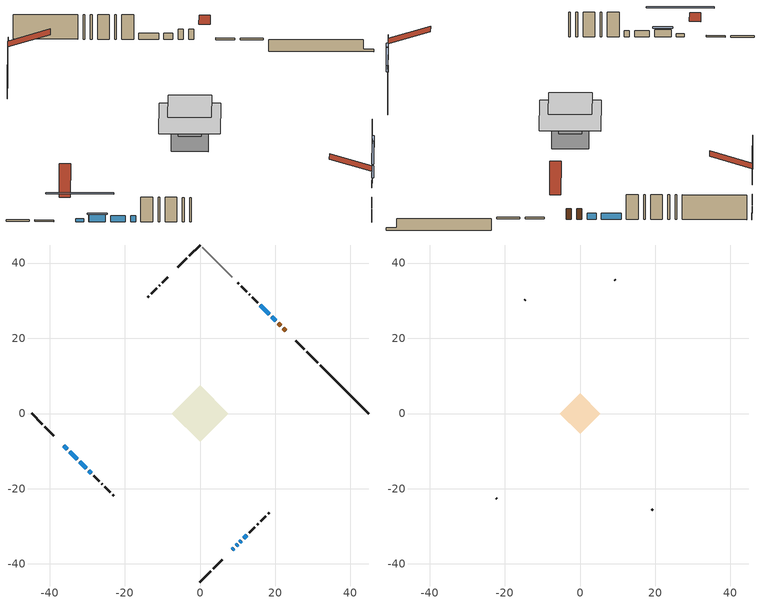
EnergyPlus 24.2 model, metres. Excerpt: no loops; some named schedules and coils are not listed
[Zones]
conditioned space
 floor othersidecoefficients (Floor1 construction): -2.81,0 0,2.81 2.81,0 0,-2.81 z1.22
 floor adiabatic (AdiabaticFloorConstruction): -7.55,0 0,7.55 7.55,0 0,-7.55 z3.66
 floor foundation (Slab1 construction): -4.54,0 0,4.54 4.54,0 0,-4.54 z-1.1
 wall outside (RimJoist1 construction): 0,-44.81 2.86,-41.95 / -44.81,0 -41.95,-2.86 / 0,44.81 -2.86,41.95 / 31.31,13.5 28.45,16.36 z1.22:1.52
 wall outside (RimJoist2 construction): 3.52,-41.29 5.86,-38.95 / -41.29,-3.52 -38.95,-5.86 / -3.52,41.29 -5.86,38.95 / 27.79,17.02 25.45,19.36 z1.22:1.52
 wall outside (AdiabaticWallConstruction 1): 22.76,22.05 22.14,22.67 / 21.48,23.33 20.86,23.95 z1.22:3.25
 wall outside (AdiabaticWallConstruction): 8.55,-36.26 8.92,-35.89 z1.22:2.39; 9.58,-35.23 9.98,-34.83 / 20.21,24.6 19.11,25.7 / -31.97,-12.84 -30.19,-14.62 / -29.53,-15.28 -28.93,-15.88 / 18.46,26.35 16.05,28.76 z1.22:2.44; -36.26,-8.55 -35.29,-9.52 z1.22:1.83; -34.64,-10.17 -32.62,-12.19 z1.22:2.64; 10.63,-34.18 11.01,-33.8 / 11.67,-33.14 12.46,-32.35 z1.22:2.69
 wall outside (Wall1 construction): 13.11,-31.7 14.58,-30.23 / -28.28,-16.53 -26.81,-18 / -8.55,36.26 -10.01,34.8 / 15.39,29.42 13.93,30.89 z1.22:6.1
 wall outside (Wall2 construction): 15.24,-29.57 15.44,-29.37 / -26.16,-18.65 -25.95,-18.86 / -10.67,34.14 -10.88,33.93 / 13.27,31.54 13.06,31.75 z1.22:6.1
 wall outside (Wall3 construction): 16.1,-28.71 17.53,-27.28 / -25.29,-19.52 -23.86,-20.95 / -11.53,33.28 -12.96,31.85 / 12.4,32.41 10.98,33.83 z1.22:6.1
 wall outside (Wall4 construction): 18.19,-26.63 18.42,-26.39 / -23.21,-21.6 -22.97,-21.84 / -13.62,31.19 -13.86,30.95 / 10.32,34.49 10.08,34.73 z1.22:6.1
 wall foundation (FoundationWall1 construction): 31.96,12.85,-1.1 31.96,12.85,1.22 43.53,1.28,1.22 43.53,1.28,-0.6 44.81,0,-0.6 44.81,0,-1.1
 wall adiabatic (Wall6 construction): 8.55,36.26 0.66,44.15 z1.22:6.1
 window (WindowConstruction): 8.55,-36.26 8.92,-35.89 z1.22:2.39
 window (WindowConstruction 8): 9.58,-35.23 9.97,-34.84 z1.22:2.44
 window (WindowConstruction 9): -36.26,-8.55 -35.29,-9.52 z1.22:1.83
 window (WindowConstruction 1): -34.64,-10.17 -32.62,-12.19 z1.22:2.64
 window (WindowConstruction 2): 20.2,24.61 19.11,25.7 z1.22:2.44
 window (WindowConstruction 3): 10.63,-34.18 11.01,-33.8 z1.22:2.69
 window (WindowConstruction 4): 11.67,-33.14 12.46,-32.35 z1.22:2.69
 window (WindowConstruction 5): -31.97,-12.84 -30.19,-14.62 z1.22:2.44
 window (WindowConstruction 6): -29.53,-15.28 -28.93,-15.88 z1.22:2.44
 window (WindowConstruction 7): 18.46,26.35 16.05,28.76 z1.22:2.44
 door (Door): 22.76,22.05 22.14,22.67 z1.22:3.25
 door (Door 1): 21.48,23.33 20.86,23.95 z1.22:3.25
 ceiling adiabatic (AdiabaticFloorConstruction): 0,-7.55 7.55,0 0,7.55 -7.55,0 z3.66
attic - vented
 floor to conditioned space (Floor2 construction Reversed): -5.34,0 0,5.34 5.34,0 0,-5.34 z6.1
 wall outside (Wall5 construction): 19.08,-25.73 19.29,-25.52 / -22.31,-22.5 -22.1,-22.71 / -14.51,30.3 -14.73,30.08 / 9.42,35.39 9.21,35.6 z1.22:6.1
 roof outside (Roof1 construction): 7.89,-36.92,6.1 2.69,-31.72,8.55 1.32,-33.09,8.55 6.52,-38.29,6.1; -36.92,-7.89,6.1 -31.72,-2.69,8.55 -33.09,-1.32,8.55 -38.29,-6.52,6.1; -7.89,36.92,6.1 -2.69,31.72,8.55 -1.32,33.09,8.55 -6.52,38.29,6.1; 23.42,21.39,6.1 18.22,16.19,8.55 19.59,14.82,8.55 24.79,20.02,6.1
shading: 10.22,-34.59 7.25,-37.56 7.46,-37.77 10.43,-34.8 z4.22; -31.63,-13.18 -39.93,-4.88 -40.25,-5.21 -31.96,-13.5 z7.01; -32.41,-12.4 -34.85,-9.96 -35.17,-10.29 -32.74,-12.72 z2.94; 13.6,-31.21 8.04,-36.77 8.25,-36.98 13.81,-31.42 z6.35; 15.05,-29.76 9.08,-35.73 9.29,-35.94 15.26,-29.98 z6.35
[Building]
Building 1: Terrain=Suburbs
[Site:Location]
Montreal Intl AP_QC: Latitude {deg}=45.47; Longitude {deg}=-73.74; Time Zone {hr}=-5; Elevation {m}=36; Keep Site Location Information=Yes
[Site:GroundTemperature:Shallow]
2.07863, -0.316383, -0.508184, 0.628371, 5.19101, 9.73239, 13.6695, 16.1636, 16.3755, 14.347, 10.5102, 6.10817
[Site:WaterMainsTemperature]
Calculation Method=Schedule; Temperature Schedule=mains temperature schedule
[Material] Roughness=Rough; Thermal Absorptance=0.9
Name | Thickness {m} | Conductivity {W/m-K} | Density {kg/m3} | Specific Heat {J/kg-K} | Solar Absorptance | Visible Absorptance
asphalt or fiberglass shingles | 0.00635 | 0.162714 | 1121.4 | 1465.45 | 0.4 | 0.4
ceiling loosefill ins | 0.169333 | 0.0480833 | 16.02 | 1046.75 | 0.7 | 0.7
ceiling stud and cavity | 0.1397 | 0.515167 | 65.682 | 1177.47 | 0.7 | 0.7
concrete 4.0 in. | 0.1016 | 1.803125 | 2242.8 | 837.4 | 0.7 | 0.7
concrete 8.0 in. | 0.2032 | 1.803125 | 2242.8 | 837.4 | 0.7 | 0.7
door material | 0.04445 | 0.053851 | 512.64 | 1214.23 | 0.7 | 0.7
door material 1 | 0.04445 | 0.20624 | 512.64 | 1214.23 | 0.7 | 0.7
exterior vertical ins | 0.0454343 | 0.029427 | 32.04 | 1214.23 | 0.7 | 0.7
floor covering | 0.0127 | 0.0433444 | 54.468 | 1339.84 | 0.6 | 0.6
floor rigid ins; rim joist rigid ins; wall rigid ins | 0.051816 | 0.029427 | 32.04 | 1214.23 | 0.7 | 0.7
floor rigid ins 1; wall rigid ins 2 | 0.512978 | 0.029427 | 32.04 | 1214.23 | 0.7 | 0.7
floor stud and cavity | 0.1397 | 0.104819 | 92.3553 | 1139.71 | 0.7 | 0.7
floor stud and cavity 1 | 0.1397 | 1.75129 | 37.0049 | 1207.88 | 0.7 | 0.7
furniture material conditioned space 1 | 0.1524 | 0.115458 | 640.8 | 1214.23 | 0.6 | 0.6
gypsum board | 0.0127 | 0.160291 | 801 | 837.4 | 0.6 | 0.6
gypsum board 1 | 0.0127 | 0.160291 | 801 | 837.4 | 0.7 | 0.7
osb sheathing 0.5 in. | 0.0127 | 0.115458 | 512.64 | 1214.23 | 0.7 | 0.7
osb sheathing 0.75 in. | 0.01905 | 0.115458 | 512.64 | 1214.23 | 0.7 | 0.7
osb sheathing 2.0 in. | 0.0508 | 0.115458 | 512.64 | 1214.23 | 0.7 | 0.7
rim joist stud and cavity | 0.0508 | 0.0452492 | 125.044 | 1163.47 | 0.6 | 0.6
rim joist stud and cavity 1 | 0.0508 | 0.0346513 | 125.044 | 1163.47 | 0.6 | 0.6
wall rigid ins 1 | 0.051816 | 0.029427 | 32.04 | 1214.23 | 0.4 | 0.4
wall stud and cavity | 0.1397 | 0.224124 | 139.0536 | 1170.24 | 0.7 | 0.7
wall stud and cavity 1 | 0.1397 | 0.483795 | 139.0536 | 1170.24 | 0.7 | 0.7
wall stud and cavity 2 | 0.1397 | 0.223492 | 139.0536 | 1170.24 | 0.7 | 0.7
wall stud and cavity 3 | 0.1397 | 0.289564 | 139.0536 | 1170.24 | 0.7 | 0.7
wall stud and cavity 4 | 0.0889 | 6.1454 | 50.32683 | 1063.81 | 0.6 | 0.6
wall stud and cavity 5 | 0.1397 | 0.177277 | 139.0536 | 1170.24 | 0.7 | 0.7
wall stud and cavity 6 | 0.0889 | 0.380278 | 52.3479 | 1209.89 | 0.7 | 0.7
wall stud and cavity 7 | 0.0889 | 0.391764 | 83.0341 | 1211.67 | 0.7 | 0.7
wood siding | 0.0254 | 0.102417 | 544.68 | 1172.36 | 0.4 | 0.4
wood siding 1 | 0.00254 | 0.102417 | 544.68 | 1172.36 | 0.4 | 0.4
wood siding 2; wood siding 3; wood siding 4 | 0.0254 | 0.102417 | 544.68 | 1172.36 | 0.7 | 0.7
[WindowMaterial:SimpleGlazingSystem]
Name | U-Factor {W/m2-K} | Solar Heat Gain Coefficient
WindowMaterial | 5.243633 | 0.62
WindowMaterial 1 | 1.69999 | 0.41
WindowMaterial 2 | 2.78847 | 0.62
WindowMaterial 3 | 2.99742 | 0.52
WindowMaterial 4 | 2.93155 | 0.61
WindowMaterial 5 | 4.33288 | 0.68
WindowMaterial 6 | 4.755325 | 0.65
WindowMaterial 7 | 2.89067 | 0.66
WindowMaterial 8 | 3.02467 | 0.48
WindowMaterial 9 | 4.94043 | 0.64
[Construction]
AdiabaticFloorConstruction: floor stud and cavity 1, floor rigid ins 1, osb sheathing 0.75 in., floor covering
AdiabaticWallConstruction: wood siding 3, wall rigid ins 2, wall stud and cavity 6, gypsum board
AdiabaticWallConstruction 1: wood siding 4, wall rigid ins 2, wall stud and cavity 6, gypsum board
Door: door material
Door 1: door material 1
Floor1 construction: floor stud and cavity, floor rigid ins, osb sheathing 0.75 in., floor covering
Floor2 construction Reversed: gypsum board, ceiling stud and cavity, ceiling loosefill ins
FoundationWall1 construction: concrete 8.0 in., gypsum board 1
furniture construction conditioned space 1: furniture material conditioned space 1
PartitionWallConstruction: gypsum board, wall stud and cavity 7, gypsum board
RimJoist1 construction: wood siding 2, osb sheathing 2.0 in., rim joist stud and cavity
RimJoist2 construction: wood siding 2, rim joist rigid ins, osb sheathing 2.0 in., rim joist stud and cavity 1
Roof1 construction: asphalt or fiberglass shingles
Slab1 construction: concrete 4.0 in.
Wall1 construction: wood siding, wall rigid ins, osb sheathing 0.5 in., wall stud and cavity, gypsum board
Wall2 construction: wood siding, wall rigid ins, osb sheathing 0.5 in., wall stud and cavity 1, gypsum board
Wall3 construction: wood siding, wall rigid ins, osb sheathing 0.5 in., wall stud and cavity 2, gypsum board
Wall4 construction: wood siding, wall rigid ins, osb sheathing 0.5 in., wall stud and cavity 3, gypsum board
Wall5 construction: wood siding 1, wall stud and cavity 4
Wall6 construction: wall rigid ins 1, osb sheathing 0.5 in., wall stud and cavity 5, gypsum board
WindowConstruction: WindowMaterial
WindowConstruction 1: WindowMaterial 1
WindowConstruction 2: WindowMaterial 2
WindowConstruction 3: WindowMaterial 3
WindowConstruction 4: WindowMaterial 4
WindowConstruction 5: WindowMaterial 5
WindowConstruction 6: WindowMaterial 6
WindowConstruction 7: WindowMaterial 7
WindowConstruction 8: WindowMaterial 8
WindowConstruction 9: WindowMaterial 9
[Zone] Multiplier=1; Part of Total Floor Area=Yes
Name | Volume {m3}
attic - vented | 22.7108
conditioned space | 419.3
[Space]
Name | Zone | Volume {m3}
attic - vented 1 | attic - vented | 22.7108
conditioned space 1 | conditioned space | 419.3
[ZoneInfiltration:EffectiveLeakageArea]
infil attic - vented 1: Zone or Space=attic - vented 1; Schedule=Always On Discrete; Effective Air Leakage Area {cm2}=2282; Stack Coefficient=0.00050965; Wind Coefficient=1.5253e-05
[ZoneMixing]
whole house fan mix: Zone or Space=attic - vented; Schedule=Always On Continuous; Design Flow Rate Calculation Method=Flow/Zone; Design Flow Rate {m3/s}=0; Source Zone or Space=conditioned space
[SurfaceProperty:OtherSideCoefficients]
other non-freezing space: Combined Convective/Radiative Film Coefficient {W/m2-K}=8.35; Constant Temperature Coefficient=1; External Dry-Bulb Temperature Coefficient=0; Ground Temperature Coefficient=0; Wind Speed Coefficient=0; Zone Air Temperature Coefficient=0; Constant Temperature Schedule=other non-freezing space; Previous Other Side Temperature Coefficient=0
[SurfaceProperty:ExposedFoundationPerimeter]
Slab1: Exposed Perimeter Calculation Method=TotalExposedPerimeter; Total Exposed Perimeter {m}=18.166
[InternalMass] Zone or ZoneList=conditioned space; Space or SpaceList=conditioned space 1
Name | Construction | Surface Area {m2}
furniture mass conditioned space 1 | furniture construction conditioned space 1 | 68.456
partition wall mass | PartitionWallConstruction | 171.14
[Lights]
interior lighting: Zone or ZoneList or Space or SpaceList=conditioned space 1; Schedule=interior lighting schedule; Design Level Calculation Method=LightingLevel; Lighting Level {W}=343.2; Return Air Fraction=0; Fraction Radiant=0.6; Fraction Visible=0.2; Fraction Replaceable=1
[People]
occupants: Zone or ZoneList or Space or SpaceList=conditioned space 1; Number of People Schedule=occupants schedule; Number of People Calculation Method=People; Number of People=3; Fraction Radiant=0.314171; Sensible Heat Fraction=0.56303; Activity Level Schedule=occupants activity schedule; Carbon Dioxide Generation Rate {m3/s-W}=0; Enable ASHRAE 55 Comfort Warnings=No; Mean Radiant Temperature Calculation Type=EnclosureAveraged
[ElectricEquipment] Zone or ZoneList or Space or SpaceList=conditioned space 1; Design Level Calculation Method=EquipmentLevel
Name | Schedule | Design Level {W} | Fraction Latent | Fraction Radiant | Fraction Lost
clothes dryer | clothes dryer schedule | 140.772 | 0.015 | 0.081 | 0.85
clothes washer | clothes washer schedule | 32.1985 | 0.03 | 0.162 | 0.7
cooking range | cooking range schedule | 208.969 | 0.08 | 0.432 | 0.2
dishwasher | dishwasher schedule | 66.8632 | 0.3 | 0.18 | 0.4
fridge | fridge schedule | 72.9452 | 0 | 0.6 | 0
mech vent bath fan 0 | mech vent bath fan 0 schedule | 50.2 | 0 | 0 | 1
mech vent bath fan 1 | mech vent bath fan 1 schedule | 50.2 | 0 | 0 | 1
mech vent house fan | mech vent house fan schedule | 0 | 0 | 0 | 1
mech vent house fan cfis | mech vent house fan cfis schedule | 0 | 0 | 0 | 0
mech vent range fan 0 | mech vent range fan 0 schedule | 57 | 0 | 0 | 1
misc plug loads | misc plug loads schedule | 494.7 | 0.045 | 0.513 | 0.1
whole house fan | Always On Discrete | 0 | 0 | 0 | 1
[OtherEquipment] Zone or ZoneList or Space or SpaceList=conditioned space 1; Design Level Calculation Method=EquipmentLevel
Name | Fuel Type | Schedule | Design Level {W} | Fraction Latent | Fraction Radiant | Fraction Lost
clothes dryer 1 | Electricity | clothes dryer schedule | 0 | 0.015 | 0.081 | 0.85
cooking range 1 | Electricity | cooking range schedule | 0 | 0.08 | 0.432 | 0.2
general water use latent | None | general water use schedule | 59.3978 | 1 | 0 | 0
general water use sensible | None | general water use schedule | -58.539 | 0 | 0.6 | 0
mech vent house fan latent load | None | Always On Discrete | 0 | 1 | 0 | 0
mech vent house fan sensible load | None | Always On Discrete | 0 | 0 | 0 | 0
water heater energy adjustment1 | Electricity | Always On Discrete | 0.01 | 0 | 0 | 1
[ZoneInfiltration:DesignFlowRate] Zone or ZoneList or Space or SpaceList=conditioned space 1; Schedule=Always On Discrete; Design Flow Rate Calculation Method=Flow/Zone; Design Flow Rate {m3/s}=0
infil flow; natural vent flow; whole house fan flow
[ZoneControl:Thermostat]
conditioned space Thermostat: Zone or ZoneList=conditioned space; Control Type Schedule=conditioned space Thermostat Schedule; Control 1=conditioned space temperature setpoint; Temperature Difference Between Cutout And Setpoint {deltaC}=0
[ThermostatSetpoint:DualSetpoint]
conditioned space temperature setpoint: Heating Setpoint Temperature Schedule=heating setpoint; Cooling Setpoint Temperature Schedule=cooling setpoint
[AirLoopHVAC:UnitarySystem]
unit heater unitary system: Control Type=Load; Controlling Zone or Thermostat Location=conditioned space; Dehumidification Control Type=None; Availability Schedule=Always On Discrete; Supply Fan=unit heater supply fan; Fan Placement=BlowThrough; Supply Air Fan Operating Mode Schedule=unit heater auto fan schedule; Heating Coil=unit heater htg coil; DX Heating Coil Sizing Ratio=1; Use DOAS DX Cooling Coil=No; Minimum Supply Air Temperature {C}=2; Latent Load Control=SensibleOnlyLoadControl; Cooling Supply Air Flow Rate Method=None; Heating Supply Air Flow Rate Method=SupplyAirFlowRate; Heating Supply Air Flow Rate {m3/s}=0.00141584; No Load Supply Air Flow Rate Method=SupplyAirFlowRate; No Load Supply Air Flow Rate {m3/s}=0; No Load Supply Air Flow Rate Control Set To Low Speed=Yes; Maximum Supply Air Temperature {C}=48.8889; Maximum Outdoor Dry-Bulb Temperature for Supplemental Heater Operation {C}=21; Ancillary On-Cycle Electric Power {W}=0; Ancillary Off-Cycle Electric Power {W}=0
[Zone equipment]
conditioned space: electric baseboard, unit heater unitary system, electric baseboard 1
[Foundation:Kiva]
Foundation Kiva 1: Initial Indoor Air Temperature {C}=18; Wall Height Above Grade {m}=1.21999; Wall Depth Below Slab {m}=0.2032; Custom Block Material Name 1=exterior vertical ins; Custom Block Depth 1 {m}=2.31999; Custom Block X Position 1 {m}=0.2159; Custom Block Z Position 1 {m}=0
[Foundation:Kiva:Settings]
Soil Conductivity {W/m-K}=0.849921; Soil Density {kg/m3}=1842.3; Soil Specific Heat {J/kg-K}=418.7; Ground Solar Absorptivity=0.9; Ground Thermal Absorptivity=0.9; Ground Surface Roughness {m}=0.03; Far-Field Width {m}=40; Deep-Ground Boundary Condition=ZeroFlux; Deep-Ground Depth {m}=40; Minimum Cell Dimension {m}=0.2; Maximum Cell Growth Coefficient=3; Simulation Timestep=Timestep
[Exterior:Lights]
exterior lighting: Schedule=exterior lighting schedule; Design Level {W}=75.6
[EnergyManagementSystem:Sensor] Output:Variable or Output:Meter Index Key=conditioned space
Name | Output:Variable or Output:Meter
conditioned_space_clg_unmet_s | Zone Cooling Setpoint Not Met Time
conditioned_space_htg_unmet_s | Zone Heating Setpoint Not Met Time
fridge_tin_s; tin_s; tin_s_1 | Zone Mean Air Temperature
tout_s | Zone Outdoor Air Drybulb Temperature
win_s | Zone Air Humidity Ratio
[Schedule:Constant]
Name | Hourly Value
Always On Continuous; mech vent house fan schedule; mech vent house fan cfis schedule; Always On Discrete | 1
other non-freezing space; fridge schedule; unit heater auto fan schedule | 0
occupants activity schedule | 117.228
[Schedule:Week:Daily]
interior lighting schedule Week Rule - Jan1-Jan27: interior lighting schedule day, interior lighting schedule day, interior lighting schedule day, interior lighting schedule day, interior lighting schedule day, interior lighting schedule day, interior lighting schedule day, interior lighting schedule default day, interior lighting schedule default day, interior lighting schedule default day, interior lighting schedule default day, interior lighting schedule default day
interior lighting schedule Week Rule - Jan28-Feb3: interior lighting schedule day, interior lighting schedule day, interior lighting schedule day, interior lighting schedule day, interior lighting schedule day 1, interior lighting schedule day 1, interior lighting schedule day 1, interior lighting schedule default day, interior lighting schedule default day, interior lighting schedule default day, interior lighting schedule default day, interior lighting schedule default day
interior lighting schedule Week Rule - Feb4-Feb24: interior lighting schedule day 1, interior lighting schedule day 1, interior lighting schedule day 1, interior lighting schedule day 1, interior lighting schedule day 1, interior lighting schedule day 1, interior lighting schedule day 1, interior lighting schedule default day, interior lighting schedule default day, interior lighting schedule default day, interior lighting schedule default day, interior lighting schedule default day
interior lighting schedule Week Rule - Feb25-Mar3: interior lighting schedule day 1, interior lighting schedule day 1, interior lighting schedule day 1, interior lighting schedule day 1, interior lighting schedule day 2, interior lighting schedule day 2, interior lighting schedule day 2, interior lighting schedule default day, interior lighting schedule default day, interior lighting schedule default day, interior lighting schedule default day, interior lighting schedule default day
interior lighting schedule Week Rule - Mar4-Mar31: interior lighting schedule day 2, interior lighting schedule day 2, interior lighting schedule day 2, interior lighting schedule day 2, interior lighting schedule day 2, interior lighting schedule day 2, interior lighting schedule day 2, interior lighting schedule default day, interior lighting schedule default day, interior lighting schedule default day, interior lighting schedule default day, interior lighting schedule default day
interior lighting schedule Week Rule - Apr1-Apr28: interior lighting schedule day 3, interior lighting schedule day 3, interior lighting schedule day 3, interior lighting schedule day 3, interior lighting schedule day 3, interior lighting schedule day 3, interior lighting schedule day 3, interior lighting schedule default day, interior lighting schedule default day, interior lighting schedule default day, interior lighting schedule default day, interior lighting schedule default day
interior lighting schedule Week Rule - Apr29-May5: interior lighting schedule day 3, interior lighting schedule day 3, interior lighting schedule day 4, interior lighting schedule day 4, interior lighting schedule day 4, interior lighting schedule day 4, interior lighting schedule day 4, interior lighting schedule default day, interior lighting schedule default day, interior lighting schedule default day, interior lighting schedule default day, interior lighting schedule default day
interior lighting schedule Week Rule - May6-May26: interior lighting schedule day 4, interior lighting schedule day 4, interior lighting schedule day 4, interior lighting schedule day 4, interior lighting schedule day 4, interior lighting schedule day 4, interior lighting schedule day 4, interior lighting schedule default day, interior lighting schedule default day, interior lighting schedule default day, interior lighting schedule default day, interior lighting schedule default day
interior lighting schedule Week Rule - May27-Jun2: interior lighting schedule day 4, interior lighting schedule day 4, interior lighting schedule day 4, interior lighting schedule day 4, interior lighting schedule day 4, interior lighting schedule day 5, interior lighting schedule day 5, interior lighting schedule default day, interior lighting schedule default day, interior lighting schedule default day, interior lighting schedule default day, interior lighting schedule default day
interior lighting schedule Week Rule - Jun3-Jun30: interior lighting schedule day 5, interior lighting schedule day 5, interior lighting schedule day 5, interior lighting schedule day 5, interior lighting schedule day 5, interior lighting schedule day 5, interior lighting schedule day 5, interior lighting schedule default day, interior lighting schedule default day, interior lighting schedule default day, interior lighting schedule default day, interior lighting schedule default day
interior lighting schedule Week Rule - Jul1-Jul28: interior lighting schedule day 6, interior lighting schedule day 6, interior lighting schedule day 6, interior lighting schedule day 6, interior lighting schedule day 6, interior lighting schedule day 6, interior lighting schedule day 6, interior lighting schedule default day, interior lighting schedule default day, interior lighting schedule default day, interior lighting schedule default day, interior lighting schedule default day
interior lighting schedule Week Rule - Jul29-Aug4: interior lighting schedule day 6, interior lighting schedule day 6, interior lighting schedule day 6, interior lighting schedule day 7, interior lighting schedule day 7, interior lighting schedule day 7, interior lighting schedule day 7, interior lighting schedule default day, interior lighting schedule default day, interior lighting schedule default day, interior lighting schedule default day, interior lighting schedule default day
interior lighting schedule Week Rule - Aug5-Aug25: interior lighting schedule day 7, interior lighting schedule day 7, interior lighting schedule day 7, interior lighting schedule day 7, interior lighting schedule day 7, interior lighting schedule day 7, interior lighting schedule day 7, interior lighting schedule default day, interior lighting schedule default day, interior lighting schedule default day, interior lighting schedule default day, interior lighting schedule default day
interior lighting schedule Week Rule - Aug26-Sep1: interior lighting schedule day 7, interior lighting schedule day 7, interior lighting schedule day 7, interior lighting schedule day 7, interior lighting schedule day 7, interior lighting schedule day 7, interior lighting schedule day 8, interior lighting schedule default day, interior lighting schedule default day, interior lighting schedule default day, interior lighting schedule default day, interior lighting schedule default day
interior lighting schedule Week Rule - Sep2-Sep29: interior lighting schedule day 8, interior lighting schedule day 8, interior lighting schedule day 8, interior lighting schedule day 8, interior lighting schedule day 8, interior lighting schedule day 8, interior lighting schedule day 8, interior lighting schedule default day, interior lighting schedule default day, interior lighting schedule default day, interior lighting schedule default day, interior lighting schedule default day
interior lighting schedule Week Rule - Sep30-Oct6: interior lighting schedule day 8, interior lighting schedule day 9, interior lighting schedule day 9, interior lighting schedule day 9, interior lighting schedule day 9, interior lighting schedule day 9, interior lighting schedule day 9, interior lighting schedule default day, interior lighting schedule default day, interior lighting schedule default day, interior lighting schedule default day, interior lighting schedule default day
interior lighting schedule Week Rule - Oct7-Oct27: interior lighting schedule day 9, interior lighting schedule day 9, interior lighting schedule day 9, interior lighting schedule day 9, interior lighting schedule day 9, interior lighting schedule day 9, interior lighting schedule day 9, interior lighting schedule default day, interior lighting schedule default day, interior lighting schedule default day, interior lighting schedule default day, interior lighting schedule default day
interior lighting schedule Week Rule - Oct28-Nov3: interior lighting schedule day 9, interior lighting schedule day 9, interior lighting schedule day 9, interior lighting schedule day 9, interior lighting schedule day 10, interior lighting schedule day 10, interior lighting schedule day 10, interior lighting schedule default day, interior lighting schedule default day, interior lighting schedule default day, interior lighting schedule default day, interior lighting schedule default day
interior lighting schedule Week Rule - Nov4-Nov24: interior lighting schedule day 10, interior lighting schedule day 10, interior lighting schedule day 10, interior lighting schedule day 10, interior lighting schedule day 10, interior lighting schedule day 10, interior lighting schedule day 10, interior lighting schedule default day, interior lighting schedule default day, interior lighting schedule default day, interior lighting schedule default day, interior lighting schedule default day
interior lighting schedule Week Rule - Nov25-Dec1: interior lighting schedule day 10, interior lighting schedule day 10, interior lighting schedule day 10, interior lighting schedule day 10, interior lighting schedule day 10, interior lighting schedule day 10, interior lighting schedule day 11, interior lighting schedule default day, interior lighting schedule default day, interior lighting schedule default day, interior lighting schedule default day, interior lighting schedule default day
interior lighting schedule Week Rule - Dec2-Dec31: interior lighting schedule day 11, interior lighting schedule day 11, interior lighting schedule day 11, interior lighting schedule day 11, interior lighting schedule day 11, interior lighting schedule day 11, interior lighting schedule day 11, interior lighting schedule default day, interior lighting schedule default day, interior lighting schedule default day, interior lighting schedule default day, interior lighting schedule default day
occupants schedule Week Rule - Jan1-Dec31: occupants schedule day, occupants schedule day, occupants schedule day, occupants schedule day, occupants schedule day, occupants schedule day, occupants schedule day, occupants schedule default day, occupants schedule default day, occupants schedule default day, occupants schedule default day, occupants schedule default day
clothes dryer schedule Week Rule - Jan1-Dec31: clothes dryer schedule day, clothes dryer schedule day, clothes dryer schedule day, clothes dryer schedule day, clothes dryer schedule day, clothes dryer schedule day, clothes dryer schedule day, clothes dryer schedule default day, clothes dryer schedule default day, clothes dryer schedule default day, clothes dryer schedule default day, clothes dryer schedule default day
clothes washer schedule Week Rule - Jan1-Dec31: clothes washer schedule day, clothes washer schedule day, clothes washer schedule day, clothes washer schedule day, clothes washer schedule day, clothes washer schedule day, clothes washer schedule day, clothes washer schedule default day, clothes washer schedule default day, clothes washer schedule default day, clothes washer schedule default day, clothes washer schedule default day
cooking range schedule Week Rule - Jan1-Dec31: cooking range schedule day, cooking range schedule day, cooking range schedule day, cooking range schedule day, cooking range schedule day, cooking range schedule day, cooking range schedule day, cooking range schedule default day, cooking range schedule default day, cooking range schedule default day, cooking range schedule default day, cooking range schedule default day
dishwasher schedule Week Rule - Jan1-Dec31: dishwasher schedule day, dishwasher schedule day, dishwasher schedule day, dishwasher schedule day, dishwasher schedule day, dishwasher schedule day, dishwasher schedule day, dishwasher schedule default day, dishwasher schedule default day, dishwasher schedule default day, dishwasher schedule default day, dishwasher schedule default day
mech vent bath fan 0 schedule Week Rule - Jan1-Dec31: mech vent bath fan 0 schedule day, mech vent bath fan 0 schedule day, mech vent bath fan 0 schedule day, mech vent bath fan 0 schedule day, mech vent bath fan 0 schedule day, mech vent bath fan 0 schedule day, mech vent bath fan 0 schedule day, mech vent bath fan 0 schedule default day, mech vent bath fan 0 schedule default day, mech vent bath fan 0 schedule default day, mech vent bath fan 0 schedule default day, mech vent bath fan 0 schedule default day
mech vent bath fan 1 schedule Week Rule - Jan1-Dec31: mech vent bath fan 1 schedule day, mech vent bath fan 1 schedule day, mech vent bath fan 1 schedule day, mech vent bath fan 1 schedule day, mech vent bath fan 1 schedule day, mech vent bath fan 1 schedule day, mech vent bath fan 1 schedule day, mech vent bath fan 1 schedule default day, mech vent bath fan 1 schedule default day, mech vent bath fan 1 schedule default day, mech vent bath fan 1 schedule default day, mech vent bath fan 1 schedule default day
mech vent range fan 0 schedule Week Rule - Jan1-Dec31: mech vent range fan 0 schedule day, mech vent range fan 0 schedule day, mech vent range fan 0 schedule day, mech vent range fan 0 schedule day, mech vent range fan 0 schedule day, mech vent range fan 0 schedule day, mech vent range fan 0 schedule day, mech vent range fan 0 schedule default day, mech vent range fan 0 schedule default day, mech vent range fan 0 schedule default day, mech vent range fan 0 schedule default day, mech vent range fan 0 schedule default day
misc plug loads schedule Week Rule - Jan1-Dec31: misc plug loads schedule day, misc plug loads schedule day, misc plug loads schedule day, misc plug loads schedule day, misc plug loads schedule day, misc plug loads schedule day, misc plug loads schedule day, misc plug loads schedule default day, misc plug loads schedule default day, misc plug loads schedule default day, misc plug loads schedule default day, misc plug loads schedule default day
general water use schedule Week Rule - Jan1-Dec31: general water use schedule day, general water use schedule day, general water use schedule day, general water use schedule day, general water use schedule day, general water use schedule day, general water use schedule day, general water use schedule default day, general water use schedule default day, general water use schedule default day, general water use schedule default day, general water use schedule default day
exterior lighting schedule Week Rule - Jan1-Jan27: exterior lighting schedule day, exterior lighting schedule day, exterior lighting schedule day, exterior lighting schedule day, exterior lighting schedule day, exterior lighting schedule day, exterior lighting schedule day, exterior lighting schedule default day, exterior lighting schedule default day, exterior lighting schedule default day, exterior lighting schedule default day, exterior lighting schedule default day
exterior lighting schedule Week Rule - Jan28-Feb3: exterior lighting schedule day, exterior lighting schedule day, exterior lighting schedule day, exterior lighting schedule day, exterior lighting schedule day 1, exterior lighting schedule day 1, exterior lighting schedule day 1, exterior lighting schedule default day, exterior lighting schedule default day, exterior lighting schedule default day, exterior lighting schedule default day, exterior lighting schedule default day
exterior lighting schedule Week Rule - Feb4-Feb24: exterior lighting schedule day 1, exterior lighting schedule day 1, exterior lighting schedule day 1, exterior lighting schedule day 1, exterior lighting schedule day 1, exterior lighting schedule day 1, exterior lighting schedule day 1, exterior lighting schedule default day, exterior lighting schedule default day, exterior lighting schedule default day, exterior lighting schedule default day, exterior lighting schedule default day
exterior lighting schedule Week Rule - Feb25-Mar3: exterior lighting schedule day 1, exterior lighting schedule day 1, exterior lighting schedule day 1, exterior lighting schedule day 1, exterior lighting schedule day 2, exterior lighting schedule day 2, exterior lighting schedule day 2, exterior lighting schedule default day, exterior lighting schedule default day, exterior lighting schedule default day, exterior lighting schedule default day, exterior lighting schedule default day
exterior lighting schedule Week Rule - Mar4-Mar31: exterior lighting schedule day 2, exterior lighting schedule day 2, exterior lighting schedule day 2, exterior lighting schedule day 2, exterior lighting schedule day 2, exterior lighting schedule day 2, exterior lighting schedule day 2, exterior lighting schedule default day, exterior lighting schedule default day, exterior lighting schedule default day, exterior lighting schedule default day, exterior lighting schedule default day
exterior lighting schedule Week Rule - Apr1-Apr28: exterior lighting schedule day 3, exterior lighting schedule day 3, exterior lighting schedule day 3, exterior lighting schedule day 3, exterior lighting schedule day 3, exterior lighting schedule day 3, exterior lighting schedule day 3, exterior lighting schedule default day, exterior lighting schedule default day, exterior lighting schedule default day, exterior lighting schedule default day, exterior lighting schedule default day
[Schedule:Year]
interior lighting schedule: interior lighting schedule Week Rule - Jan1-Jan27, 1, 1, 1, 27, interior lighting schedule Week Rule - Jan28-Feb3, 1, 28, 2, 3, interior lighting schedule Week Rule - Feb4-Feb24, 2, 4, 2, 24, interior lighting schedule Week Rule - Feb25-Mar3, 2, 25, 3, 3, interior lighting schedule Week Rule - Mar4-Mar31, 3, 4, 3, 31, interior lighting schedule Week Rule - Apr1-Apr28, 4, 1, 4, 28, interior lighting schedule Week Rule - Apr29-May5, 4, 29, 5, 5, interior lighting schedule Week Rule - May6-May26, 5, 6, 5, 26, interior lighting schedule Week Rule - May27-Jun2, 5, 27, 6, 2, interior lighting schedule Week Rule - Jun3-Jun30, 6, 3, 6, 30, interior lighting schedule Week Rule - Jul1-Jul28, 7, 1, 7, 28, interior lighting schedule Week Rule - Jul29-Aug4, 7, 29, 8, 4, interior lighting schedule Week Rule - Aug5-Aug25, 8, 5, 8, 25, interior lighting schedule Week Rule - Aug26-Sep1, 8, 26, 9, 1, interior lighting schedule Week Rule - Sep2-Sep29, 9, 2, 9, 29, interior lighting schedule Week Rule - Sep30-Oct6, 9, 30, 10, 6, interior lighting schedule Week Rule - Oct7-Oct27, 10, 7, 10, 27, interior lighting schedule Week Rule - Oct28-Nov3, 10, 28, 11, 3, interior lighting schedule Week Rule - Nov4-Nov24, 11, 4, 11, 24, interior lighting schedule Week Rule - Nov25-Dec1, 11, 25, 12, 1, interior lighting schedule Week Rule - Dec2-Dec31, 12, 2, 12, 31
occupants schedule: occupants schedule Week Rule - Jan1-Dec31, 1, 1, 12, 31
clothes dryer schedule: clothes dryer schedule Week Rule - Jan1-Dec31, 1, 1, 12, 31
clothes washer schedule: clothes washer schedule Week Rule - Jan1-Dec31, 1, 1, 12, 31
cooking range schedule: cooking range schedule Week Rule - Jan1-Dec31, 1, 1, 12, 31
dishwasher schedule: dishwasher schedule Week Rule - Jan1-Dec31, 1, 1, 12, 31
mech vent bath fan 0 schedule: mech vent bath fan 0 schedule Week Rule - Jan1-Dec31, 1, 1, 12, 31
mech vent bath fan 1 schedule: mech vent bath fan 1 schedule Week Rule - Jan1-Dec31, 1, 1, 12, 31
mech vent range fan 0 schedule: mech vent range fan 0 schedule Week Rule - Jan1-Dec31, 1, 1, 12, 31
misc plug loads schedule: misc plug loads schedule Week Rule - Jan1-Dec31, 1, 1, 12, 31
general water use schedule: general water use schedule Week Rule - Jan1-Dec31, 1, 1, 12, 31
exterior lighting schedule: exterior lighting schedule Week Rule - Jan1-Jan27, 1, 1, 1, 27, exterior lighting schedule Week Rule - Jan28-Feb3, 1, 28, 2, 3, exterior lighting schedule Week Rule - Feb4-Feb24, 2, 4, 2, 24, exterior lighting schedule Week Rule - Feb25-Mar3, 2, 25, 3, 3, exterior lighting schedule Week Rule - Mar4-Mar31, 3, 4, 3, 31, exterior lighting schedule Week Rule - Apr1-Apr28, 4, 1, 4, 28, exterior lighting schedule Week Rule - Apr29-May5, 4, 29, 5, 5, exterior lighting schedule Week Rule - May6-May26, 5, 6, 5, 26, exterior lighting schedule Week Rule - May27-Jun2, 5, 27, 6, 2, exterior lighting schedule Week Rule - Jun3-Jun30, 6, 3, 6, 30, exterior lighting schedule Week Rule - Jul1-Jul28, 7, 1, 7, 28, exterior lighting schedule Week Rule - Jul29-Aug4, 7, 29, 8, 4, exterior lighting schedule Week Rule - Aug5-Aug25, 8, 5, 8, 25, exterior lighting schedule Week Rule - Aug26-Sep1, 8, 26, 9, 1, exterior lighting schedule Week Rule - Sep2-Sep29, 9, 2, 9, 29, exterior lighting schedule Week Rule - Sep30-Oct6, 9, 30, 10, 6, exterior lighting schedule Week Rule - Oct7-Oct27, 10, 7, 10, 27, exterior lighting schedule Week Rule - Oct28-Nov3, 10, 28, 11, 3, exterior lighting schedule Week Rule - Nov4-Nov24, 11, 4, 11, 24, exterior lighting schedule Week Rule - Nov25-Dec1, 11, 25, 12, 1, exterior lighting schedule Week Rule - Dec2-Dec31, 12, 2, 12, 31
[Schedule:Compact]
conditioned space Thermostat Schedule: Through: 12/31, For: AllDays, Until: 24:00, 4
mains temperature schedule: Through: 01/01, For: AllDays, Until: 24:00, 6.56833, Through: 01/02, For: AllDays, Until: 24:00, 6.48722, Through: 01/03, For: AllDays, Until: 24:00, 6.40722, Through: 01/04, For: AllDays, Until: 24:00, 6.32889, Through: 01/05, For: AllDays, Until: 24:00, 6.25167, Through: 01/06, For: AllDays, Until: 24:00, 6.17611, Through: 01/07, For: AllDays, Until: 24:00, 6.10222, Through: 01/08, For: AllDays, Until: 24:00, 6.02944, Through: 01/09, For: AllDays, Until: 24:00, 5.95833, Through: 01/10, For: AllDays, Until: 24:00, 5.88889, Through: 01/11, For: AllDays, Until: 24:00, 5.82056, Through: 01/12, For: AllDays, Until: 24:00, 5.75444, Through: 01/13, For: AllDays, Until: 24:00, 5.68944, Through: 01/14, For: AllDays, Until: 24:00, 5.62611, Through: 01/15, For: AllDays, Until: 24:00, 5.56444, Through: 01/16, For: AllDays, Until: 24:00, 5.50444, Through: 01/17, For: AllDays, Until: 24:00, 5.44611, Through: 01/18, For: AllDays, Until: 24:00, 5.38944, Through: 01/19, For: AllDays, Until: 24:00, 5.33389, Through: 01/20, For: AllDays, Until: 24:00, 5.28111, Through: 01/21, For: AllDays, Until: 24:00, 5.22944, Through: 01/22, For: AllDays, Until: 24:00, 5.17944, Through: 01/23, For: AllDays, Until: 24:00, 5.13111, Through: 01/24, For: AllDays, Until: 24:00, 5.085, Through: 01/25, For: AllDays, Until: 24:00, 5.04056, Through: 01/26, For: AllDays, Until: 24:00, 4.99778, Through: 01/27, For: AllDays, Until: 24:00, 4.95667, Through: 01/28, For: AllDays, Until: 24:00, 4.91778, Through: 01/29, For: AllDays, Until: 24:00, 4.88056, Through: 01/30, For: AllDays, Until: 24:00, 4.845, Through: 01/31, For: AllDays, Until: 24:00, 4.81167, Through: 02/01, For: AllDays, Until: 24:00, 4.77944, Through: 02/02, For: AllDays, Until: 24:00, 4.75, Through: 02/03, For: AllDays, Until: 24:00, 4.72167, Through: 02/04, For: AllDays, Until: 24:00, 4.69611, Through: 02/05, For: AllDays, Until: 24:00, 4.67167, Through: 02/06, For: AllDays, Until: 24:00, 4.64944, Through: 02/07, For: AllDays, Until: 24:00, 4.62889, Through: 02/08, For: AllDays, Until: 24:00, 4.61056, Through: 02/09, For: AllDays, Until: 24:00, 4.59389, Through: 02/10, For: AllDays, Until: 24:00, 4.57944, Through: 02/11, For: AllDays, Until: 24:00, 4.56667, Through: 02/12, For: AllDays, Until: 24:00, 4.55611, Through: 02/13, For: AllDays, Until: 24:00, 4.54722, Through: 02/14, For: AllDays, Until: 24:00, 4.54056, Through: 02/15, For: AllDays, Until: 24:00, 4.53556, Through: 02/16, For: AllDays, Until: 24:00, 4.53278, Through: 02/17, For: AllDays, Until: 24:00, 4.53167, Through: 02/18, For: AllDays, Until: 24:00, 4.53278, Through: 02/19, For: AllDays, Until: 24:00, 4.53556, Through: 02/20, For: AllDays, Until: 24:00, 4.54056, Through: 02/21, For: AllDays, Until: 24:00, 4.54722, Through: 02/22, For: AllDays, Until: 24:00, 4.55611, Through: 02/23, For: AllDays, Until: 24:00, 4.56667, Through: 02/24, For: AllDays, Until: 24:00, 4.57944, Through: 02/25, For: AllDays, Until: 24:00, 4.59389, Through: 02/26, For: AllDays, Until: 24:00, 4.61056, Through: 02/27, For: AllDays, Until: 24:00, 4.62889, Through: 02/28, For: AllDays, Until: 24:00, 4.64889, Through: 03/01, For: AllDays, Until: 24:00, 4.67111, Through: 03/02, For: AllDays, Until: 24:00, 4.69556, Through: 03/03, For: AllDays, Until: 24:00, 4.72167, Through: 03/04, For: AllDays, Until: 24:00, 4.74944, Through: 03/05, For: AllDays, Until: 24:00, 4.77944, Through: 03/06, For: AllDays, Until: 24:00, 4.81111, Through: 03/07, For: AllDays, Until: 24:00, 4.84444, Through: 03/08, For: AllDays, Until: 24:00, 4.88, Through: 03/09, For: AllDays, Until: 24:00, 4.91722, Through: 03/10, For: AllDays, Until: 24:00, 4.95611, Through: 03/11, For: AllDays, Until: 24:00, 4.99722, Through: 03/12, For: AllDays, Until: 24:00, 5.04, Through: 03/13, For: AllDays, Until: 24:00, 5.08444, Through: 03/14, For: AllDays, Until: 24:00, 5.13056, Through: 03/15, For: AllDays, Until: 24:00, 5.17889, Through: 03/16, For: AllDays, Until: 24:00, 5.22833, Through: 03/17, For: AllDays, Until: 24:00, 5.28, Through: 03/18, For: AllDays, Until: 24:00, 5.33333, Through: 03/19, For: AllDays, Until: 24:00, 5.38833, Through: 03/20, For: AllDays, Until: 24:00, 5.445, Through: 03/21, For: AllDays, Until: 24:00, 5.50333, Through: 03/22, For: AllDays, Until: 24:00, 5.56333, Through: 03/23, For: AllDays, Until: 24:00, 5.625, Through: 03/24, For: AllDays, Until: 24:00, 5.68833, Through: 03/25, For: AllDays, Until: 24:00, 5.75333, Through: 03/26, For: AllDays, Until: 24:00, 5.81944, Through: 03/27, For: AllDays, Until: 24:00, 5.88778, Through: 03/28, For: AllDays, Until: 24:00, 5.95722, Through: 03/29, For: AllDays, Until: 24:00, 6.02833, Through: 03/30, For: AllDays, Until: 24:00, 6.10111, Through: 03/31, For: AllDays, Until: 24:00, 6.175, Through: 04/01, For: AllDays, Until: 24:00, 6.25056, Through: 04/02, For: AllDays, Until: 24:00, 6.32778, Through: 04/03, For: AllDays, Until: 24:00, 6.40611, Through: 04/04, For: AllDays, Until: 24:00, 6.48556, Through: 04/05, For: AllDays, Until: 24:00, 6.56722, Through: 04/06, For: AllDays, Until: 24:00, 6.64944, Through: 04/07, For: AllDays, Until: 24:00, 6.73333, Through: 04/08, For: AllDays, Until: 24:00, 6.81833, Through: 04/09, For: AllDays, Until: 24:00, 6.905, Through: 04/10, For: AllDays, Until: 24:00, 6.99278, Through: 04/11, For: AllDays, Until: 24:00, 7.08111, Through: 04/12, For: AllDays, Until: 24:00, 7.17167, Through: 04/13, For: AllDays, Until: 24:00, 7.26278, Through: 04/14, For: AllDays, Until: 24:00, 7.355, Through: 04/15, For: AllDays, Until: 24:00, 7.44833, Through: 04/16, For: AllDays, Until: 24:00, 7.54278, Through: 04/17, For: AllDays, Until: 24:00, 7.63889, Through: 04/18, For: AllDays, Until: 24:00, 7.735, Through: 04/19, For: AllDays, Until: 24:00, 7.83278, Through: 04/20, For: AllDays, Until: 24:00, 7.93167, Through: 04/21, For: AllDays, Until: 24:00, 8.03111, Through: 04/22, For: AllDays, Until: 24:00, 8.13167, Through: 04/23, For: AllDays, Until: 24:00, 8.23278, Through: 04/24, For: AllDays, Until: 24:00, 8.335, Through: 04/25, For: AllDays, Until: 24:00, 8.43778, Through: 04/26, For: AllDays, Until: 24:00, 8.54167, Through: 04/27, For: AllDays, Until: 24:00, 8.64611, Through: 04/28, For: AllDays, Until: 24:00, 8.75167, Through: 04/29, For: AllDays, Until: 24:00, 8.85778, Through: 04/30, For: AllDays, Until: 24:00, 8.96444, Through: 05/01, For: AllDays, Until: 24:00, 9.07167, Through: 05/02, For: AllDays, Until: 24:00, 9.17944, Through: 05/03, For: AllDays, Until: 24:00, 9.28778, Through: 05/04, For: AllDays, Until: 24:00, 9.39667, Through: 05/05, For: AllDays, Until: 24:00, 9.50667, Through: 05/06, For: AllDays, Until: 24:00, 9.61667, Through: 05/07, For: AllDays, Until: 24:00, 9.72667, Through: 05/08, For: AllDays, Until: 24:00, 9.83778, Through: 05/09, For: AllDays, Until: 24:00, 9.94889, Through: 05/10, For: AllDays, Until: 24:00, 10.0606, Through: 05/11, For: AllDays, Until: 24:00, 10.1722, Through: 05/12, For: AllDays, Until: 24:00, 10.2844, Through: 05/13, For: AllDays, Until: 24:00, 10.3967, Through: 05/14, For: AllDays, Until: 24:00, 10.5094, Through: 05/15, For: AllDays, Until: 24:00, 10.6222, Through: 05/16, For: AllDays, Until: 24:00, 10.735, Through: 05/17, For: AllDays, Until: 24:00, 10.8478, Through: 05/18, For: AllDays, Until: 24:00, 10.9611, Through: 05/19, For: AllDays, Until: 24:00, 11.0744, Through: 05/20, For: AllDays, Until: 24:00, 11.1872, Through: 05/21, For: AllDays, Until: 24:00, 11.3006, Through: 05/22, For: AllDays, Until: 24:00, 11.4133, Through: 05/23, For: AllDays, Until: 24:00, 11.5267, Through: 05/24, For: AllDays, Until: 24:00, 11.6394, Through: 05/25, For: AllDays, Until: 24:00, 11.7522, Through: 05/26, For: AllDays, Until: 24:00, 11.8644, Through: 05/27, For: AllDays, Until: 24:00, 11.9767, Through: 05/28, For: AllDays, Until: 24:00, 12.0889, Through: 05/29, For: AllDays, Until: 24:00, 12.2006, Through: 05/30, For: AllDays, Until: 24:00, 12.3122, Through: 05/31, For: AllDays, Until: 24:00, 12.4228, Through: 06/01, For: AllDays, Until: 24:00, 12.5339, Through: 06/02, For: AllDays, Until: 24:00, 12.6439, Through: 06/03, For: AllDays, Until: 24:00, 12.7539, Through: 06/04, For: AllDays, Until: 24:00, 12.8628, Through: 06/05, For: AllDays, Until: 24:00, 12.9717, Through: 06/06, For: AllDays, Until: 24:00, 13.08, Through: 06/07, For: AllDays, Until: 24:00, 13.1878, Through: 06/08, For: AllDays, Until: 24:00, 13.2944, Through: 06/09, For: AllDays, Until: 24:00, 13.4011, Through: 06/10, For: AllDays, Until: 24:00, 13.5067, Through: 06/11, For: AllDays, Until: 24:00, 13.6117, Through: 06/12, For: AllDays, Until: 24:00, 13.7156, Through: 06/13, For: AllDays, Until: 24:00, 13.8194, Through: 06/14, For: AllDays, Until: 24:00, 13.9222, Through: 06/15, For: AllDays, Until: 24:00, 14.0239, Through: 06/16, For: AllDays, Until: 24:00, 14.125, Through: 06/17, For: AllDays, Until: 24:00, 14.225, Through: 06/18, For: AllDays, Until: 24:00, 14.3239, Through: 06/19, For: AllDays, Until: 24:00, 14.4222, Through: 06/20, For: AllDays, Until: 24:00, 14.5194, Through: 06/21, For: AllDays, Until: 24:00, 14.6156, Through: 06/22, For: AllDays, Until: 24:00, 14.7106, Through: 06/23, For: AllDays, Until: 24:00, 14.805, Through: 06/24, For: AllDays, Until: 24:00, 14.8978, Through: 06/25, For: AllDays, Until: 24:00, 14.9894, Through: 06/26, For: AllDays, Until: 24:00, 15.0806, Through: 06/27, For: AllDays, Until: 24:00, 15.17, Through: 06/28, For: AllDays, Until: 24:00, 15.2583, Through: 06/29, For: AllDays, Until: 24:00, 15.3456, Through: 06/30, For: AllDays, Until: 24:00, 15.4311, Through: 07/01, For: AllDays, Until: 24:00, 15.5161, Through: 07/02, For: AllDays, Until: 24:00, 15.5989, Through: 07/03, For: AllDays, Until: 24:00, 15.6811, Through: 07/04, For: AllDays, Until: 24:00, 15.7617, Through: 07/05, For: AllDays, Until: 24:00, 15.8411, Through: 07/06, For: AllDays, Until: 24:00, 15.9189, Through: 07/07, For: AllDays, Until: 24:00, 15.995, Through: 07/08, For: AllDays, Until: 24:00, 16.07, Through: 07/09, For: AllDays, Until: 24:00, 16.1433, Through: 07/10, For: AllDays, Until: 24:00, 16.2156, Through: 07/11, For: AllDays, Until: 24:00, 16.2861, Through: 07/12, For: AllDays, Until: 24:00, 16.355, Through: 07/13, For: AllDays, Until: 24:00, 16.4222, Through: 07/14, For: AllDays, Until: 24:00, 16.4878, Through: 07/15, For: AllDays, Until: 24:00, 16.5522, Through: 07/16, For: AllDays, Until: 24:00, 16.615, Through: 07/17, For: AllDays, Until: 24:00, 16.6756, Through: 07/18, For: AllDays, Until: 24:00, 16.735, Through: 07/19, For: AllDays, Until: 24:00, 16.7928, Through: 07/20, For: AllDays, Until: 24:00, 16.8489, Through: 07/21, For: AllDays, Until: 24:00, 16.9028, Through: 07/22, For: AllDays, Until: 24:00, 16.9556, Through: 07/23, For: AllDays, Until: 24:00, 17.0061, Through: 07/24, For: AllDays, Until: 24:00, 17.0556, Through: 07/25, For: AllDays, Until: 24:00, 17.1028, Through: 07/26, For: AllDays, Until: 24:00, 17.1483, Through: 07/27, For: AllDays, Until: 24:00, 17.1917, Through: 07/28, For: AllDays, Until: 24:00, 17.2339, Through: 07/29, For: AllDays, Until: 24:00, 17.2739, Through: 07/30, For: AllDays, Until: 24:00, 17.3122, Through: 07/31, For: AllDays, Until: 24:00, 17.3489, Through: 08/01, For: AllDays, Until: 24:00, 17.3833, Through: 08/02, For: AllDays, Until: 24:00, 17.4161, Through: 08/03, For: AllDays, Until: 24:00, 17.4467, Through: 08/04, For: AllDays, Until: 24:00, 17.4761, Through: 08/05, For: AllDays, Until: 24:00, 17.5028, Through: 08/06, For: AllDays, Until: 24:00, 17.5283, Through: 08/07, For: AllDays, Until: 24:00, 17.5517, Through: 08/08, For: AllDays, Until: 24:00, 17.5728, Through: 08/09, For: AllDays, Until: 24:00, 17.5922, Through: 08/10, For: AllDays, Until: 24:00, 17.61, Through: 08/11, For: AllDays, Until: 24:00, 17.6256, Through: 08/12, For: AllDays, Until: 24:00, 17.6394, Through: 08/13, For: AllDays, Until: 24:00, 17.6511, Through: 08/14, For: AllDays, Until: 24:00, 17.6611, Through: 08/15, For: AllDays, Until: 24:00, 17.6689, Through: 08/16, For: AllDays, Until: 24:00, 17.675, Through: 08/17, For: AllDays, Until: 24:00, 17.6789, Through: 08/18, For: AllDays, Until: 24:00, 17.6811, Through: 08/19, For: AllDays, Until: 24:00, 17.6811, Through: 08/20, For: AllDays, Until: 24:00, 17.6794, Through: 08/21, For: AllDays, Until: 24:00, 17.6756, Through: 08/22, For: AllDays, Until: 24:00, 17.67, Through: 08/23, For: AllDays, Until: 24:00, 17.6622, Through: 08/24, For: AllDays, Until: 24:00, 17.6528, Through: 08/25, For: AllDays, Until: 24:00, 17.6411, Through: 08/26, For: AllDays, Until: 24:00, 17.6278, Through: 08/27, For: AllDays, Until: 24:00, 17.6122, Through: 08/28, For: AllDays, Until: 24:00, 17.595, Through: 08/29, For: AllDays, Until: 24:00, 17.5756, Through: 08/30, For: AllDays, Until: 24:00, 17.5544, Through: 08/31, For: AllDays, Until: 24:00, 17.5311, Through: 09/01, For: AllDays, Until: 24:00, 17.5061, Through: 09/02, For: AllDays, Until: 24:00, 17.4794, Through: 09/03, For: AllDays, Until: 24:00, 17.4506, Through: 09/04, For: AllDays, Until: 24:00, 17.42, Through: 09/05, For: AllDays, Until: 24:00, 17.3878, Through: 09/06, For: AllDays, Until: 24:00, 17.3533, Through: 09/07, For: AllDays, Until: 24:00, 17.3172, Through: 09/08, For: AllDays, Until: 24:00, 17.2789, Through: 09/09, For: AllDays, Until: 24:00, 17.2389, Through: 09/10, For: AllDays, Until: 24:00, 17.1972, Through: 09/11, For: AllDays, Until: 24:00, 17.1539, Through: 09/12, For: AllDays, Until: 24:00, 17.1083, Through: 09/13, For: AllDays, Until: 24:00, 17.0617, Through: 09/14, For: AllDays, Until: 24:00, 17.0128, Through: 09/15, For: AllDays, Until: 24:00, 16.9622, Through: 09/16, For: AllDays, Until: 24:00, 16.9094, Through: 09/17, For: AllDays, Until: 24:00, 16.8556, Through: 09/18, For: AllDays, Until: 24:00, 16.8, Through: 09/19, For: AllDays, Until: 24:00, 16.7422, Through: 09/20, For: AllDays, Until: 24:00, 16.6833, Through: 09/21, For: AllDays, Until: 24:00, 16.6228, Through: 09/22, For: AllDays, Until: 24:00, 16.56, Through: 09/23, For: AllDays, Until: 24:00, 16.4961, Through: 09/24, For: AllDays, Until: 24:00, 16.4306, Through: 09/25, For: AllDays, Until: 24:00, 16.3633, Through: 09/26, For: AllDays, Until: 24:00, 16.295, Through: 09/27, For: AllDays, Until: 24:00, 16.2244, Through: 09/28, For: AllDays, Until: 24:00, 16.1528, Through: 09/29, For: AllDays, Until: 24:00, 16.0794, Through: 09/30, For: AllDays, Until: 24:00, 16.0044, Through: 10/01, For: AllDays, Until: 24:00, 15.9283, Through: 10/02, For: AllDays, Until: 24:00, 15.8511, Through: 10/03, For: AllDays, Until: 24:00, 15.7717, Through: 10/04, For: AllDays, Until: 24:00, 15.6917, Through: 10/05, For: AllDays, Until: 24:00, 15.6094, Through: 10/06, For: AllDays, Until: 24:00, 15.5267, Through: 10/07, For: AllDays, Until: 24:00, 15.4422, Through: 10/08, For: AllDays, Until: 24:00, 15.3567, Through: 10/09, For: AllDays, Until: 24:00, 15.2694, Through: 10/10, For: AllDays, Until: 24:00, 15.1811, Through: 10/11, For: AllDays, Until: 24:00, 15.0917, Through: 10/12, For: AllDays, Until: 24:00, 15.0011, Through: 10/13, For: AllDays, Until: 24:00, 14.9094, Through: 10/14, For: AllDays, Until: 24:00, 14.8167, Through: 10/15, For: AllDays, Until: 24:00, 14.7228, Through: 10/16, For: AllDays, Until: 24:00, 14.6278, Through: 10/17, For: AllDays, Until: 24:00, 14.5317, Through: 10/18, For: AllDays, Until: 24:00, 14.4344, Through: 10/19, For: AllDays, Until: 24:00, 14.3367, Through: 10/20, For: AllDays, Until: 24:00, 14.2378, Through: 10/21, For: AllDays, Until: 24:00, 14.1378, Through: 10/22, For: AllDays, Until: 24:00, 14.0367, Through: 10/23, For: AllDays, Until: 24:00, 13.935, Through: 10/24, For: AllDays, Until: 24:00, 13.8322, Through: 10/25, For: AllDays, Until: 24:00, 13.7289, Through: 10/26, For: AllDays, Until: 24:00, 13.625, Through: 10/27, For: AllDays, Until: 24:00, 13.52, Through: 10/28, For: AllDays, Until: 24:00, 13.4144, Through: 10/29, For: AllDays, Until: 24:00, 13.3083, Through: 10/30, For: AllDays, Until: 24:00, 13.2011, Through: 10/31, For: AllDays, Until: 24:00, 13.0939, Through: 11/01, For: AllDays, Until: 24:00, 12.9856, Through: 11/02, For: AllDays, Until: 24:00, 12.8767, Through: 11/03, For: AllDays, Until: 24:00, 12.7678, Through: 11/04, For: AllDays, Until: 24:00, 12.6578, Through: 11/05, For: AllDays, Until: 24:00, 12.5478, Through: 11/06, For: AllDays, Until: 24:00, 12.4372, Through: 11/07, For: AllDays, Until: 24:00, 12.3261, Through: 11/08, For: AllDays, Until: 24:00, 12.215, Through: 11/09, For: AllDays, Until: 24:00, 12.1033, Through: 11/10, For: AllDays, Until: 24:00, 11.9911, Through: 11/11, For: AllDays, Until: 24:00, 11.8789, Through: 11/12, For: AllDays, Until: 24:00, 11.7667, Through: 11/13, For: AllDays, Until: 24:00, 11.6539, Through: 11/14, For: AllDays, Until: 24:00, 11.5411, Through: 11/15, For: AllDays, Until: 24:00, 11.4278, Through: 11/16, For: AllDays, Until: 24:00, 11.315, Through: 11/17, For: AllDays, Until: 24:00, 11.2017, Through: 11/18, For: AllDays, Until: 24:00, 11.0889, Through: 11/19, For: AllDays, Until: 24:00, 10.9756, Through: 11/20, For: AllDays, Until: 24:00, 10.8622, Through: 11/21, For: AllDays, Until: 24:00, 10.7494, Through: 11/22, For: AllDays, Until: 24:00, 10.6367, Through: 11/23, For: AllDays, Until: 24:00, 10.5239, Through: 11/24, For: AllDays, Until: 24:00, 10.4111, Through: 11/25, For: AllDays, Until: 24:00, 10.2989, Through: 11/26, For: AllDays, Until: 24:00, 10.1867, Through: 11/27, For: AllDays, Until: 24:00, 10.0744, Through: 11/28, For: AllDays, Until: 24:00, 9.96333, Through: 11/29, For: AllDays, Until: 24:00, 9.85167, Through: 11/30, For: AllDays, Until: 24:00, 9.74111, Through: 12/01, For: AllDays, Until: 24:00, 9.63056, Through: 12/02, For: AllDays, Until: 24:00, 9.52056, Through: 12/03, For: AllDays, Until: 24:00, 9.41111, Through: 12/04, For: AllDays, Until: 24:00, 9.30167, Through: 12/05, For: AllDays, Until: 24:00, 9.19333, Through: 12/06, For: AllDays, Until: 24:00, 9.08556, Through: 12/07, For: AllDays, Until: 24:00, 8.97778, Through: 12/08, For: AllDays, Until: 24:00, 8.87111, Through: 12/09, For: AllDays, Until: 24:00, 8.765, Through: 12/10, For: AllDays, Until: 24:00, 8.66, Through: 12/11, For: AllDays, Until: 24:00, 8.555, Through: 12/12, For: AllDays, Until: 24:00, 8.45111, Through: 12/13, For: AllDays, Until: 24:00, 8.34833, Through: 12/14, For: AllDays, Until: 24:00, 8.24611, Through: 12/15, For: AllDays, Until: 24:00, 8.14444, Through: 12/16, For: AllDays, Until: 24:00, 8.04389, Through: 12/17, For: AllDays, Until: 24:00, 7.94444, Through: 12/18, For: AllDays, Until: 24:00, 7.84556, Through: 12/19, For: AllDays, Until: 24:00, 7.74778, Through: 12/20, For: AllDays, Until: 24:00, 7.65111, Through: 12/21, For: AllDays, Until: 24:00, 7.555, Through: 12/22, For: AllDays, Until: 24:00, 7.46056, Through: 12/23, For: AllDays, Until: 24:00, 7.36667, Through: 12/24, For: AllDays, Until: 24:00, 7.27444, Through: 12/25, For: AllDays, Until: 24:00, 7.18278, Through: 12/26, For: AllDays, Until: 24:00, 7.09278, Through: 12/27, For: AllDays, Until: 24:00, 7.00389, Through: 12/28, For: AllDays, Until: 24:00, 6.91611, Through: 12/29, For: AllDays, Until: 24:00, 6.82944, Through: 12/30, For: AllDays, Until: 24:00, 6.74389, Through: 12/31, For: AllDays, Until: 24:00, 6.66
